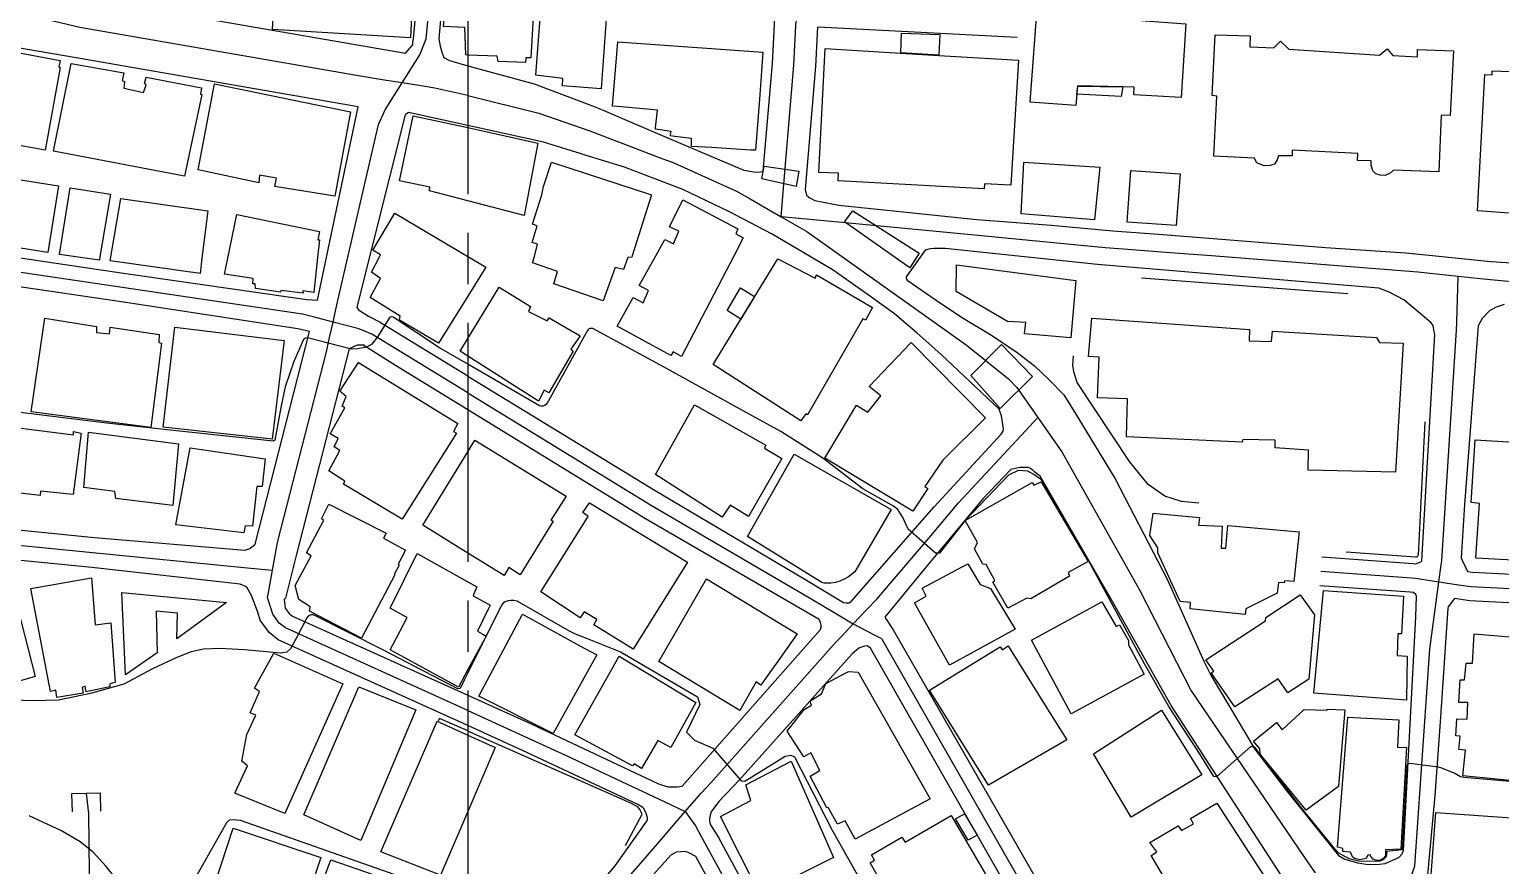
# Model space of a CAD drawing. Header units: millimetres. Extents: x 198785 to 203305, y 542885 to 545889.
# Drawn here: x 199939.2 to 200143.1, y 543823 to 543938.9 of the extents above; entities that cross this region are included whole.
import ezdxf

# ---------------------------------------------------------------- set-up
doc = ezdxf.new("R2010")
doc.units = ezdxf.units.MM
for name, pattern in [('FENCE_25K', [54.3, 28.7, -9.2, -16.4]), ('HIDDEN_BULD_25K', [28.8, 18.4, -10.4]), ('HIDDEN_EMD_25K', [50.97, 33.12, -5.36, 7.13, -5.36])]:
    doc.linetypes.add(name, pattern=pattern)
for name, color, linetype in [('A0013114', 253, 'Continuous'), ('A0013117', 253, 'Continuous'), ('A0023214', 253, 'Continuous'), ('A0023217', 253, 'Continuous'), ('A0043325', 253, 'Continuous'), ('B0014111', 253, 'Continuous'), ('B0014112', 253, 'Continuous'), ('B0014113', 253, 'Continuous'), ('B0014115', 253, 'Continuous'), ('B0014116', 253, 'Continuous'), ('B0024120', 253, 'Continuous'), ('C0076116', 253, 'Continuous'), ('E0022112', 253, 'Continuous'), ('F0017111', 253, 'Continuous'), ('F0017114', 253, 'Continuous'), ('F0047224', 253, 'Continuous'), ('G0018117', 253, 'Continuous')]:
    doc.layers.add(name, color=color, linetype=linetype)

msp = doc.modelspace()

# ---------------------------------------------------------------- linework, layer by layer
at = {"layer": 'A0013114'}
for points in [[(199984.8, 543928.17), (199945.73, 543934.93), (199935.18, 543936.76), (199921.88, 543938.9), (199894.25, 543942.96), (199893.57, 543943.06), (199891.31, 543943.26), (199886.08, 543943.68), (199823.23, 543948.65)], [(199946.74, 543943.34), (199991.36, 543935.58)], [(199996.66, 543935), (199997.45, 543934.56), (200000, 543933.86)], [(200000, 543933.86), (200009.18, 543931.35), (200017.53, 543928.21), (200018.22, 543927.91), (200027.27, 543924.04), (200038.25, 543919.37), (200039.94, 543919.08), (200040.57, 543919.14)], [(200000, 543925.56), (199991.79, 543927.37)], [(200074.19, 543883.22), (200074.22, 543883.52), (200073.98, 543885.34), (200073.75, 543885.99), (200073.62, 543886.27), (200065.54, 543893.85), (200062.26, 543896.78), (200059.14, 543899.46), (200057.02, 543901), (200056.15, 543901.64), (200050.63, 543905.52), (200046.55, 543907.92), (200042.17, 543910.52), (200038.11, 543912.64), (200036.27, 543913.6), (200029.82, 543916.71), (200025.08, 543918.51), (200021.71, 543919.79), (200016.28, 543921.48), (200015.56, 543921.7), (200010.49, 543923.24), (200000, 543925.55)], [(200060.87, 543904.14), (200064.91, 543901.34), (200068.44, 543898.99), (200072.6, 543896.51), (200076.14, 543894.11), (200078.56, 543892.24), (200080.54, 543890.38), (200082.59, 543888.22), (200084.27, 543885.55), (200089.74, 543876.6), (200096.95, 543862.57), (200102.02, 543851.31), (200103.03, 543849.28), (200109.09, 543839.14), (200113.54, 543833.25), (200120.67, 543824.37), (200121.56, 543823.89), (200123.31, 543823.35), (200124.52, 543823.16), (200125.42, 543823.15)], [(200142.36, 543792.67), (200131.7, 543803.15), (200127.31, 543807.46), (200122.7, 543811.4), (200119.93, 543814.05), (200117.76, 543816.27), (200115.75, 543817.93), (200114.2, 543819.54), (200112.64, 543821.79), (200097.47, 543845.16), (200089.37, 543859.61), (200079.33, 543876.98), (200078.83, 543877.34), (200078.56, 543877.57), (200078.3, 543877.78), (200077.88, 543878.05), (200077.67, 543878.16)]]:
    msp.add_lwpolyline(points, dxfattribs=at)
at = {"layer": 'A0013117'}
for points in [[(199991.36, 543935.58), (199992.37, 543936.76), (199992.4, 543937.13), (199992.49, 543937.57), (199992.84, 543941.55), (200000, 544031.53)], [(200000, 543987.43), (199996.32, 543941.26), (199996, 543937.6), (199996.18, 543936.59), (199996.39, 543935.75), (199996.66, 543935)], [(200040.57, 543919.14), (200040.95, 543919.26), (200042.21, 543934.15), (200042.49, 543939.56), (200042.6, 543941.69), (200043.65, 543943.92), (200044.95, 543962.33), (200045.17, 543966.26), (200046.26, 543980.87), (200046.02, 543981.51), (200045.82, 543981.58), (200027.34, 543983.47)], [(200048.48, 543939.19), (200048.2, 543933.74), (200046.75, 543916.69), (200046.92, 543915.92), (200047.38, 543915.52), (200048.11, 543915.18), (200051.44, 543914.54), (200070.54, 543912.56), (200080.86, 543911.77), (200089.41, 543910.97), (200095.73, 543910.52), (200106.21, 543909.66), (200118.88, 543908.68), (200129.94, 543907.94), (200133.24, 543907.6), (200140.84, 543906.83), (200141.8, 543906.73), (200152.67, 543906.01)], [(200076.14, 543937.79), (200048.56, 543939.18)], [(199922.66, 543909.47), (199952.26, 543905.1), (199977.69, 543901.46), (199979.19, 543901.37), (199984.8, 543928.17)], [(199991.79, 543927.37), (199991.3, 543927.07), (199984.64, 543900.41), (199984.84, 543900.01), (199986.23, 543899.13), (199987.76, 543898.35), (200000, 543890.85)], [(200118.38, 543865.77), (200131.02, 543864.87), (200131.32, 543864.83), (200132.07, 543865.1), (200132.24, 543865.22), (200134, 543896.58), (200133.93, 543896.98), (200133.81, 543897.84), (200133.49, 543898.26), (200129.71, 543901.41), (200127.67, 543902.48), (200126.26, 543903.04), (200087.25, 543906.29), (200066.15, 543908.51), (200065.04, 543908.54), (200064.76, 543908.54), (200064.57, 543908.54), (200064.09, 543908.47), (200063.38, 543908.29), (200060.76, 543904.58), (200060.76, 543904.38), (200060.87, 543904.14)], [(199923.41, 543870.94), (199948.28, 543868.48), (199969.11, 543866.7), (199969.8, 543866.93), (199970.53, 543867.55), (199978.07, 543897.01), (199976.46, 543897.37), (199951.67, 543901.15), (199922.08, 543905.51)], [(200143.64, 543900.78), (200142.81, 543900.48), (200142.5, 543900.39), (200141.59, 543899.89), (200140.57, 543898.81), (200140.05, 543897.82), (200138.15, 543873.03), (200137.69, 543865.63), (200137.8, 543865.33), (200138.54, 543863.76), (200139.25, 543863.66), (200178.08, 543861.65)], [(200000, 543886.16), (199989.96, 543892.32), (199985.71, 543894.98), (199985.62, 543895.1), (199984.66, 543895.1), (199983.55, 543894.62), (199976.23, 543865.95), (199974.72, 543860.06), (199974.54, 543859.85), (199974.69, 543858.68), (199975.22, 543857.93), (199975.7, 543857.57), (200000, 543846.59)], [(200000, 543890.85), (200000, 543890.84)], [(200000, 543890.84), (200025.97, 543874.96), (200046.69, 543862.69), (200052.09, 543859.45), (200052.43, 543859.39), (200052.85, 543859.41), (200053.13, 543859.59), (200064.64, 543872.7), (200073.92, 543882.76), (200074.19, 543883.22)], [(200000, 543846.59), (200008.79, 543842.65), (200026.41, 543834.32), (200027.7, 543833.91), (200027.93, 543833.91), (200029.02, 543833.91), (200029.39, 543833.96), (200029.73, 543834), (200048.88, 543855.69), (200048.98, 543856.01), (200048.98, 543856.31), (200048.88, 543856.68), (200048.68, 543857.1), (200024.64, 543871.03), (200000, 543886.15)], [(200077.67, 543878.16), (200076.52, 543878.18), (200075.27, 543877.88), (200071.4, 543873.8), (200063.28, 543864.12), (200057.79, 543857.41), (200058.96, 543855.64), (200097.91, 543787.85)], [(200000, 543842.42), (199973.73, 543854.28), (199972.45, 543855.27), (199971.23, 543856.98), (199970.89, 543858.1), (199970.03, 543860.42), (199969.4, 543861.48), (199969.31, 543861.63), (199968.44, 543861.99), (199947.87, 543864.3), (199922.99, 543866.76)], [(200125.42, 543823.15), (200126.36, 543823.16), (200127.14, 543823.28), (200129.03, 543824.09), (200129.5, 543824.61), (200129.67, 543825.08), (200131.38, 543857.46), (200131.49, 543860.33), (200131.41, 543860.55), (200131.06, 543860.82), (200130.59, 543860.89), (200118.09, 543861.77)], [(200177.39, 543857.68), (200138.85, 543859.67), (200136.73, 543859.99), (200135.87, 543858.86), (200135.82, 543858.66), (200134.76, 543842.92), (200134.03, 543832.69), (200132.62, 543817.67)], [(200081.51, 543808.1), (200055.79, 543853.11), (200055.35, 543853.42), (200055, 543853.4), (200054.19, 543853.12), (200053.25, 543852.33), (200037.65, 543834.85), (200034.81, 543831.88), (200033.73, 543830.45), (200033.6, 543829.98), (200033.48, 543829.46), (200033.48, 543829.14), (200033.63, 543828.62), (200034.73, 543826.87), (200040.31, 543816.63)], [(200022.43, 543766.53), (200014.37, 543780.04), (200004.23, 543796.87), (200002.46, 543799.57), (200002, 543800.93), (200002.03, 543801.43), (200002.53, 543802.5), (200006.06, 543806.36), (200014.05, 543815.39), (200020.42, 543822.94), (200024.81, 543829.16), (200024.9, 543829.35), (200024.91, 543829.6), (200024.74, 543830.23), (200024.35, 543830.95), (200024.26, 543831.02), (200023.47, 543831.5), (200008.16, 543838.67), (200000, 543842.42)], [(200036.77, 543814.77), (200031.61, 543824.22), (200030.63, 543824.74), (200030.19, 543824.93), (200028.87, 543824.82), (200028.56, 543824.65), (200028.15, 543824.43), (200016.89, 543811.9)]]:
    msp.add_lwpolyline(points, dxfattribs=at)
at = {"layer": 'A0023214'}
for points in [[(200000, 543929.71), (199995.44, 543930.74), (199994.08, 543930.96), (199990.89, 543931.47), (199988.11, 543931.92), (199984.57, 543932.49), (199946.23, 543939.14), (199940.17, 543940.59), (199935.94, 543941.61), (199934.83, 543941.87), (199894.34, 543946.7), (199889.48, 543947.24), (199887.47, 543947.46), (199886.43, 543947.54), (199826.06, 543952.15), (199819.44, 543951.89)], [(200000, 543929.71), (200009.83, 543927.3), (200016.9, 543924.84), (200024.49, 543921.92), (200026.17, 543921.28), (200028.54, 543920.38), (200037.26, 543916.49), (200039.15, 543915.4), (200043.42, 543912.93), (200046.99, 543910.86), (200058.81, 543902.47), (200069.07, 543895.18), (200074.93, 543890.43), (200076.09, 543889.26), (200077.61, 543887.08), (200079.01, 543885.07), (200081.13, 543882.03), (200082.33, 543880.32), (200093.16, 543861.09), (200100.25, 543847.22), (200116.66, 543823.08), (200117.43, 543821.96)]]:
    msp.add_lwpolyline(points, dxfattribs=at)
at = {"layer": 'A0023217'}
for points in [[(199981.32, 543898.31), (199981.87, 543900.73), (199987.61, 543925.72), (199988.54, 543927.74), (199990.89, 543931.47), (199993.33, 543935.36), (199994.25, 543937.58), (199994.58, 543941.41), (200000, 544009.48)], [(200137.25, 543904.66), (200133.39, 543905.06), (200131.66, 543905.24), (200103.06, 543907.48), (200096.73, 543907.98), (200091.49, 543908.4), (200088.33, 543908.63), (200084.05, 543909.03), (200068.35, 543910.53), (200051.35, 543912.17), (200043.42, 543912.93), (200043.8, 543917.42), (200045.2, 543933.95), (200045.48, 543939.37), (200045.59, 543941.36)], [(199981.32, 543898.31), (199978.59, 543899.03), (199977.08, 543899.42), (199922.37, 543907.49)], [(200134.59, 543862.32), (200134.9, 543864.61), (200134.99, 543865.29), (200137.02, 543897.2), (200137.05, 543898.31), (200137.25, 543904.66)], [(200204.71, 543900.1), (200198.03, 543900.52), (200159.06, 543902.96), (200151.66, 543903.59), (200144.17, 543903.93), (200140.76, 543904.29), (200137.25, 543904.66)], [(199972.94, 543863.93), (199973.46, 543866.73), (199973.69, 543867.97), (199980.4, 543894.2), (199980.85, 543896.2), (199981.32, 543898.31)], [(200000, 543888.5), (199986.71, 543896.65), (199985.02, 543897.35), (199984.75, 543897.42), (199981.32, 543898.31)], [(200000, 543888.5), (200000.01, 543888.49), (200025.31, 543872.99), (200047.68, 543859.89), (200051.08, 543857.86), (200053.4, 543856.47)], [(200053.4, 543856.47), (200055.26, 543858.43), (200056.68, 543859.93), (200063.96, 543868.41), (200068.02, 543873.25), (200075.51, 543881.31), (200079.01, 543885.07)], [(199923.2, 543868.85), (199969.92, 543864.23), (199972.94, 543863.93)], [(200000, 543844.5), (199974.71, 543855.93), (199973.84, 543856.6), (199972.96, 543857.83), (199972.24, 543860.14), (199972.32, 543860.56), (199972.94, 543863.93)], [(200118.24, 543863.77), (200130.8, 543862.88), (200131.36, 543862.8), (200134.59, 543862.32)], [(200127.75, 543814.03), (200129.61, 543817.89), (200130.15, 543819.55), (200131.25, 543822.94), (200133.31, 543852.98), (200134.3, 543860.24), (200134.59, 543862.32)], [(200134.59, 543862.32), (200137.64, 543861.87), (200139.05, 543861.67), (200177.73, 543859.66), (200188.45, 543856.43), (200201.11, 543855.94), (200204.78, 543855.8)], [(200030.14, 543830.46), (200031.69, 543832.26), (200032.36, 543833.04), (200033.69, 543834.43), (200051.07, 543854.01), (200051.86, 543854.84), (200053.4, 543856.47)], [(200053.4, 543856.47), (200056.3, 543854.98), (200057.33, 543854.46), (200083.25, 543809.1), (200098.27, 543783.25), (200099.33, 543783.22), (200101.24, 543784.31), (200112.8, 543790.97), (200116.45, 543792.18), (200117.95, 543792.56), (200120.95, 543793.15), (200123.11, 543793.28), (200124.54, 543793.33), (200126.68, 543793.27), (200127.78, 543793.17), (200129.24, 543792.99), (200130.18, 543792.88), (200131.21, 543792.74), (200132.04, 543792.54), (200133.13, 543792.22), (200134.6, 543791.73), (200137.83, 543789.89), (200140.21, 543786.2)], [(200000, 543844.5), (200013.64, 543838.23), (200027.31, 543831.8), (200030.14, 543830.46)], [(200023.69, 543767.92), (200013.2, 543785.96), (200005.83, 543798.4), (200004.88, 543799.95), (200004.62, 543800.89), (200004.64, 543801.14), (200004.91, 543801.9), (200006.68, 543803.83), (200015.47, 543813.64), (200024.29, 543823.69), (200027.38, 543827.27), (200030.14, 543830.46)], [(200030.14, 543830.46), (200031.57, 543828.49), (200031.98, 543827.72), (200038.54, 543815.7), (200044.16, 543804.68), (200065.75, 543762.18), (200066.48, 543760.63), (200067.43, 543759.61), (200069.22, 543758.48), (200072.51, 543757.35), (200076.53, 543758.03), (200079.52, 543758.67), (200082.92, 543759.39)]]:
    msp.add_lwpolyline(points, dxfattribs=at)
at = {"layer": 'A0043325'}
for points in [[(200045.89, 543919.22), (200045.52, 543917.12), (200040.77, 543918.16), (200041.09, 543919.93), (200045.89, 543919.22)], [(200062.56, 543907.85), (200061.28, 543905.82), (200052.22, 543912.21), (200053.34, 543913.75), (200062.56, 543907.85)], [(200078.28, 543890.78), (200073.8, 543886.33), (200069.7, 543890.92), (200073.97, 543895.19), (200078.28, 543890.78)]]:
    msp.add_lwpolyline(points, dxfattribs=at)
at = {"layer": 'B0014111'}
for points in [[(200000, 543915.13), (199994.69, 543916.51), (199994.74, 543917.02), (199990.53, 543917.89), (199992.42, 543926.93), (200000, 543925.27)], [(200000, 543925.27), (200009.72, 543923.14), (200007.83, 543913.09), (200000, 543915.13)], [(200022.2, 543907.26), (200021.59, 543905.59), (200020.4, 543905.87), (200018.78, 543901.27), (200011.91, 543903.61), (200012.43, 543905.32), (200008.97, 543906.51), (200009.22, 543907.41), (200009.68, 543909.1), (200008.93, 543909.36), (200009.59, 543911.66), (200008.97, 543911.9), (200010.25, 543915.94), (200010.5, 543917.13), (200011.59, 543920.47), (200025.44, 543915.97), (200022.77, 543907.48), (200022.71, 543907.3), (200022.2, 543907.26)], [(199963.16, 543907.16), (199962.9, 543905.04), (199950.44, 543906.81), (199950.48, 543907.1), (199951.89, 543915.44), (199963.97, 543913.74), (199963.16, 543907.16)], [(199979.17, 543907.25), (199978.66, 543902.41), (199977.15, 543902.63), (199977.16, 543902.33), (199974.09, 543902.68), (199974.03, 543902.46), (199970.57, 543902.96), (199970.51, 543903.63), (199970.19, 543903.63), (199970.27, 543904.35), (199966.3, 543904.95), (199966.76, 543907.18), (199967.98, 543913.23), (199979.46, 543910.88), (199979.22, 543909.73), (199979.43, 543909.7), (199979.17, 543907.25)], [(200043.54, 543879.43), (200038.92, 543871.36), (200036.34, 543872.94), (200035.27, 543871.28), (200025.99, 543877.19), (200031.4, 543886.84), (200041.32, 543881.24), (200041.14, 543880.86), (200043.54, 543879.43)], [(200079.46, 543876.17), (200085.98, 543865.15), (200083.19, 543863.59), (200083.39, 543863.12), (200078.01, 543859.94), (200077.46, 543860.07), (200074.82, 543858.67), (200072.78, 543862.26), (200073.03, 543862.51), (200071.82, 543864.71), (200071.38, 543864.78), (200070.21, 543866.87), (200070.65, 543867.78), (200068.94, 543870.83), (200078.21, 543876.08), (200078.45, 543875.69), (200079.46, 543876.17)], [(200101.71, 543835.54), (200091.94, 543829.7), (200086.72, 543838.45), (200096.15, 543844.52), (200101.71, 543835.54)]]:
    msp.add_lwpolyline(points, dxfattribs=at)
at = {"layer": 'B0014112'}
for points in [[(200099.53, 543939.68), (200098.85, 543929.46), (200092.31, 543929.83), (200092.34, 543930.88), (200090.77, 543930.93), (200084.51, 543931.06), (200084.25, 543928.35), (200077.94, 543928.79), (200078.84, 543941.21), (200099.53, 543939.68)], [(200087.58, 543919.79), (200086.86, 543912.5), (200076.68, 543913.33), (200077.07, 543920.49), (200087.58, 543919.79)], [(199943.27, 543917.19), (199941.8, 543907.96), (199936.25, 543908.85), (199937.71, 543918.07), (199943.27, 543917.19)], [(200098.72, 543918.86), (200098.17, 543911.71), (200091.4, 543912.19), (200091.91, 543919.32), (200098.72, 543918.86)], [(199948.97, 543907.09), (199948.94, 543906.88), (199947.62, 543907.08), (199943.42, 543907.71), (199944.89, 543916.93), (199950.48, 543916.04), (199948.97, 543907.09)], [(199935.16, 543883.98), (199945.34, 543882.68), (199945.37, 543883.16), (199946.4, 543882.92), (199945.32, 543874.41), (199940.78, 543874.86), (199940.73, 543874.26), (199933.57, 543875.12), (199933.75, 543876.77), (199934.39, 543876.79), (199935.16, 543883.98)], [(199959.91, 543881.43), (199959.12, 543872.89), (199951.23, 543873.86), (199951.09, 543874.82), (199946.79, 543875.38), (199947.45, 543883.04), (199959.91, 543881.43)], [(199940.02, 543849.19), (199930.81, 543846.53), (199926.54, 543861.92), (199936.14, 543864.34), (199940.02, 543849.19)], [(200075.85, 543855.75), (200066.78, 543850.75), (200061.92, 543859.39), (200063.53, 543860.32), (200062.98, 543861.45), (200069.32, 543864.82), (200071.01, 543861.93), (200072.42, 543861.39), (200075.85, 543855.75)], [(199947.84, 543862.86), (199948.35, 543856.35), (199950.53, 543856.62), (199951.11, 543848.37), (199950.38, 543848.19), (199950.4, 543847.77), (199947.12, 543847.08), (199946.97, 543847.83), (199946.57, 543847.67), (199946.68, 543846.87), (199943.05, 543846.29), (199942.89, 543847.29), (199942.17, 543847.1), (199939.43, 543861.4), (199947.84, 543862.86)], [(199966.56, 543859.46), (199959.65, 543854.43), (199959.77, 543857.95), (199956.8, 543858.23), (199956.94, 543852.49), (199952.58, 543849.4), (199952.03, 543860.85), (199966.56, 543859.46)], [(200015.6, 543848.11), (200011.82, 543841.27), (200001.51, 543846.48), (200007.6, 543857.82), (200015.54, 543853.46), (200017.86, 543852.19), (200015.6, 543848.11)], [(200075.16, 543852.97), (200080.36, 543844.66), (200083.01, 543840.43), (200072.17, 543834.14), (200063.97, 543847.3), (200073.76, 543853.29), (200074.04, 543852.88), (200074.88, 543853.43), (200075.16, 543852.97)], [(200031.61, 543845.6), (200028.15, 543839.36), (200026.32, 543840.33), (200024.09, 543836.43), (200023.04, 543837.1), (200022.84, 543836.8), (200014.82, 543841.1), (200020.96, 543852.02), (200031.61, 543845.6)]]:
    msp.add_lwpolyline(points, dxfattribs=at)
at = {"layer": 'B0014113'}
for points in [[(199993.45, 543967.15), (199992.07, 543937.74), (199972.91, 543938.88), (199973.43, 543948.68), (199975.38, 543948.49), (199975.84, 543955.68), (199975.17, 543955.68), (199975.44, 543959.74), (199976.31, 543959.68), (199976.83, 543968.18), (199993.45, 543967.15)], [(200000, 543935.34), (199999.74, 543935.35), (199999.57, 543939.16), (199996.63, 543939.3), (199997.15, 543944.6), (200000, 543944.64)], [(200000, 543944.63), (200000.23, 543944.64), (200000.3, 543945.68), (200004.86, 543945.27), (200004.86, 543944.98), (200009.28, 543944.72), (200008.73, 543934.96), (200008.03, 543934.94), (200008, 543934.29), (200004.2, 543934.44), (200004.07, 543935.17), (200000, 543935.34)], [(200019.39, 543943.64), (200018.47, 543930.67), (200013.14, 543931.05), (200013.15, 543932.08), (200009.42, 543932.57), (200010.3, 543944.1), (200019.39, 543943.64)], [(199932.9, 543934.45), (199935.55, 543934.15), (199935.86, 543935.99), (199943.52, 543934.56), (199943.32, 543933.64), (199943.52, 543933.63), (199941.42, 543922.13), (199923.15, 543925.5), (199925.6, 543937.71), (199932.81, 543936.4), (199932.68, 543935.64), (199933.09, 543935.6), (199932.9, 543934.45)], [(200040.41, 543929.24), (200039.89, 543922.13), (200039.23, 543922.17), (200033.81, 543922.5), (200030.98, 543922.67), (200030.99, 543923.04), (200031.02, 543923.78), (200028.68, 543924.06), (200028.08, 543924.13), (200028.11, 543924.31), (200028.18, 543924.74), (200026.68, 543924.95), (200026.01, 543925.04), (200026.03, 543925.24), (200026.27, 543927.68), (200021.28, 543928.15), (200020.05, 543928.27), (200020.77, 543937.17), (200040.88, 543935.73), (200040.69, 543933.08), (200040.41, 543929.24)], [(200108.4, 543936.49), (200111.69, 543936.33), (200112.62, 543937.26), (200113.79, 543936.17), (200126.37, 543935.33), (200127.4, 543936.21), (200128.2, 543935.26), (200131.61, 543935.07), (200131.63, 543936.1), (200136.59, 543935.9), (200136.14, 543926.95), (200134.91, 543926.99), (200134.56, 543919.14), (200128.31, 543919.37), (200127.85, 543918.95), (200127.16, 543918.63), (200126.46, 543918.69), (200125.86, 543918.88), (200125.41, 543919.29), (200125.19, 543920.06), (200125.2, 543920.69), (200123.31, 543920.72), (200123.37, 543921.69), (200114.27, 543922.17), (200114.27, 543921.36), (200112.34, 543921.36), (200112.18, 543920.8), (200111.78, 543920.22), (200111.19, 543920.01), (200110.36, 543919.97), (200109.37, 543920.39), (200109.11, 543920.82), (200109.03, 543921.06), (200103.37, 543921.31), (200103.83, 543929.63), (200103.14, 543929.75), (200103.6, 543938.13), (200108.43, 543937.99), (200108.4, 543936.49)], [(199952.31, 543930.76), (199955.06, 543930.16), (199955.4, 543931.19), (199955.18, 543931.4), (199955.41, 543932.27), (199963.11, 543930.8), (199962.93, 543929.91), (199963.16, 543929.88), (199960.73, 543918.56), (199942.6, 543922.02), (199945.02, 543934.18), (199952.31, 543932.88), (199952.1, 543931.83), (199952.43, 543931.67), (199952.31, 543930.76)], [(200144.95, 543913.38), (200139.94, 543913.76), (200140.93, 543932.66), (200141.95, 543932.6), (200141.96, 543933.15), (200151.79, 543932.79)], [(199983.75, 543927.48), (199981.56, 543915.76), (199973.24, 543917.13), (199973.47, 543918.25), (199971.15, 543918.68), (199971.04, 543917.62), (199962.65, 543919.43), (199964.88, 543931.36), (199983.75, 543927.48)], [(200038.17, 543909.99), (200036.9, 543907.55), (200029.6, 543893.56), (200028.47, 543894.21), (200028.14, 543893.7), (200020.68, 543897.77), (200022.93, 543901.72), (200024.32, 543900.99), (200025.05, 543902.71), (200023.77, 543903.41), (200026.04, 543907.49), (200027.29, 543909.75), (200028.49, 543909.17), (200029.24, 543910.9), (200027.97, 543911.54), (200029.8, 543915.25), (200037.42, 543911.23), (200037.14, 543910.55), (200038.17, 543909.99)], [(200000, 543901.89), (199995.94, 543895.38), (199990.54, 543898.6), (199990.61, 543899.14), (199986.45, 543901.71), (199987.92, 543904.38), (199986.64, 543905.23), (199987.71, 543907.29), (199987.9, 543907.66), (199986.82, 543908.3), (199989.9, 543913.43), (200000, 543907.42)], [(200000, 543907.42), (200000.1, 543907.36), (200002.52, 543905.92), (200000, 543901.89)], [(200042.97, 543907.09), (200048.13, 543904.42), (200048.32, 543904.87), (200056.07, 543900.33), (200055.12, 543898.6), (200054.75, 543898.76), (200047.1, 543885.46), (200046.83, 543885.61), (200046.17, 543884.65), (200034.02, 543892.43), (200042.97, 543907.09)], [(200084.27, 543904.08), (200083.58, 543896.14), (200077.16, 543896.69), (200077.33, 543898.26), (200074.8, 543898.42), (200067.69, 543902.58), (200067.75, 543906.26), (200084.27, 543904.08)], [(200000, 543896.03), (200004.35, 543903.14), (200008.71, 543900.47), (200008.43, 543899.79), (200011.01, 543898.51), (200011.27, 543898.92), (200015.56, 543896.42), (200014.26, 543894.56), (200014.59, 543894.3), (200011.21, 543888.51), (200010.56, 543888.9), (200009.81, 543887.36), (200000, 543893.58)], [(199948.56, 543896.89), (199950.32, 543896.67), (199950.45, 543897.6), (199957.22, 543896.6), (199957.16, 543895.47), (199957.54, 543895.42), (199956.06, 543883.72), (199939.49, 543885.86), (199941.37, 543898.86), (199948.54, 543897.72), (199948.56, 543896.89)], [(199974.56, 543895.77), (199972.9, 543882.08), (199957.78, 543883.75), (199959.4, 543897.6), (199974.56, 543895.77)], [(200108.28, 543895.74), (200111.4, 543895.64), (200111.53, 543897.07), (200125.92, 543896.2), (200126.37, 543895.49), (200129.64, 543895.39), (200128.58, 543877.5), (200116.46, 543877.81), (200116.5, 543880.55), (200111.88, 543880.87), (200111.88, 543881.97), (200107.4, 543882.06), (200107.34, 543881.66), (200091.31, 543882.43), (200091.41, 543887.69), (200087.26, 543887.81), (200087.52, 543893.47), (200086.04, 543893.57), (200086.47, 543898.86), (200108.32, 543897.29), (200108.28, 543895.74)], [(200000, 543893.58), (199998.92, 543894.27), (200000, 543896.04)], [(200061.44, 543895.49), (200071.76, 543885.05), (200065.83, 543879.2), (200063.35, 543875.51), (200063.74, 543875.25), (200061.66, 543872.11), (200049.46, 543879.47), (200053.86, 543886.8), (200055.43, 543885.82), (200057.26, 543888.1), (200055.61, 543889.38), (200061.44, 543895.49)], [(199998.41, 543882.93), (199990.91, 543871.01), (199982.75, 543875.86), (199982.94, 543876.29), (199980.73, 543877.69), (199982.25, 543880.53), (199981.46, 543881.02), (199982.05, 543882.18), (199980.92, 543882.84), (199982.94, 543886.42), (199982.58, 543886.66), (199983.15, 543888.01), (199982.24, 543888.75), (199984.85, 543892.7), (199998.63, 543884.25), (199998, 543883.17), (199998.41, 543882.93)], [(200000, 543880.33), (200000.98, 543881.93), (200013.64, 543874.2), (200011.5, 543870.85), (200011.84, 543870.71), (200007.27, 543863.28), (200005.7, 543864.31), (200005.03, 543863.2), (200000, 543866.3)], [(200167.31, 543876.55), (200167.16, 543870.42), (200166.02, 543870.45), (200165.63, 543864.42), (200162.75, 543864.47), (200162.34, 543864.71), (200152.39, 543865.18), (200152.1, 543865.33), (200147.61, 543865.5), (200147.43, 543865.16), (200139.72, 543865.6), (200140.21, 543873.18), (200139.05, 543873.29), (200139.6, 543881.98), (200146.54, 543881.57), (200146.58, 543879.81), (200155.27, 543879.33), (200155.26, 543878.44), (200158.89, 543878.19), (200158.87, 543877.1), (200167.31, 543876.55)], [(199971.9, 543879.37), (199971.48, 543875.52), (199970.76, 543875.52), (199970.17, 543870.04), (199969.12, 543870.07), (199968.95, 543869.1), (199959.53, 543870.2), (199961.5, 543880.91), (199971.9, 543879.37)], [(200000, 543866.31), (199993.77, 543870.16), (200000, 543880.34)], [(200050.29, 543862.14), (200049.72, 543862.14), (200049.41, 543862.14), (200049.07, 543862.21), (200038.75, 543868.62), (200045.23, 543880), (200058.67, 543872.33), (200053.64, 543863.68), (200052.74, 543863.02), (200052.26, 543862.71), (200051.55, 543862.42), (200050.97, 543862.23), (200050.29, 543862.14)], [(200030.45, 543865.06), (200022.9, 543853), (200017.48, 543856.37), (200017.89, 543857.09), (200016.13, 543858.16), (200015.56, 543857.34), (200010.14, 543860.95), (200016.69, 543871.37), (200015.95, 543871.92), (200016.88, 543873.27), (200030.45, 543865.06)], [(199989.9, 543863.29), (199985.27, 543854.49), (199978.06, 543858.24), (199978.14, 543858.86), (199976.59, 543859.86), (199976.08, 543861.8), (199978.27, 543865.91), (199977.65, 543866.33), (199980.04, 543870.84), (199979.74, 543871.04), (199980.75, 543873.07), (199988.69, 543869.06), (199988.33, 543868.36), (199991.35, 543866.71), (199990.34, 543864.75), (199990.5, 543864.62), (199989.81, 543863.35), (199989.9, 543863.29)], [(200104.42, 543867), (200105.04, 543866.97), (200105.32, 543870.14), (200115.22, 543869.25), (200114.49, 543862.38), (200113.2, 543862.46), (200113.14, 543862.18), (200112.34, 543862.2), (200112.17, 543860.76), (200107.81, 543858.56), (200107.75, 543857.77), (200100.11, 543858.57), (200100.14, 543859.45), (200098.74, 543859.58), (200095.64, 543866.32), (200095.64, 543867.04), (200094.53, 543868.73), (200095, 543871.82), (200101.39, 543871.23), (200101.27, 543870.19), (200104.56, 543870.01), (200104.42, 543867)], [(200000, 543850.14), (199998.69, 543847.72), (199989.24, 543852.9), (199989.61, 543853.6), (199991.58, 543857.36), (199991.24, 543857.55), (199989.23, 543858.68), (199992.97, 543866.25), (200000, 543862.32)], [(200000, 543862.32), (200001.27, 543861.6), (200000.85, 543860.66), (200000.72, 543860.37), (200002.79, 543859.25), (200003.12, 543859.07), (200002.84, 543858.51), (200001.33, 543855.47), (200002.07, 543855.06), (200002.53, 543854.8), (200000, 543850.14)], [(200041.59, 543849.36), (200040.62, 543847.99), (200039.98, 543848.44), (200037.7, 543844.48), (200026.46, 543851.29), (200033.06, 543862.71), (200045.64, 543855.09), (200043.02, 543851.38), (200041.59, 543849.36)], [(200130.21, 543852), (200130.1, 543845.92), (200117.23, 543846.88), (200118.6, 543861.11), (200129.66, 543860.31), (200129.42, 543855.1), (200128.91, 543855.09), (200128.81, 543852.1), (200130.21, 543852)], [(200087.87, 543859.54), (200089.85, 543856.12), (200090.3, 543856.33), (200091.58, 543854.17), (200091.58, 543853.6), (200093.76, 543849.5), (200083.6, 543844.03), (200078.13, 543854.22), (200087.87, 543859.54)], [(200117.36, 543857.74), (200116.58, 543848.81), (200113.66, 543846.92), (200112.29, 543848.87), (200106.29, 543844.97), (200103.01, 543849.72), (200103.39, 543849.94), (200102.28, 543851.48), (200110.57, 543856.91), (200110.59, 543857.38), (200115.36, 543860.52), (200117.36, 543857.74)], [(200139.47, 543855.1), (200144.37, 543854.69), (200144.43, 543855.08), (200148.84, 543854.77), (200147.24, 543834.51), (200137.89, 543835.43), (200138.25, 543839), (200137.35, 543839.05), (200137.52, 543840.94), (200136.95, 543840.95), (200137.09, 543843.33), (200138.49, 543843.28), (200138.58, 543845.58), (200137.35, 543845.6), (200137.55, 543848.73), (200138.14, 543848.71), (200138.36, 543851.02), (200139.24, 543851.03), (200139.47, 543855.1)], [(199982.69, 543848.16), (199974.63, 543830.2), (199967.7, 543833.01), (199969.46, 543836.82), (199968.69, 543837.44), (199969.36, 543841.13), (199970.6, 543843.81), (199969.85, 543844.14), (199971.12, 543847.12), (199970.45, 543847.58), (199973.1, 543852.41), (199982.69, 543848.16)], [(200054.1, 543849.77), (200064.07, 543832.23), (200053.69, 543826.62), (200052.28, 543829.18), (200051.25, 543828.72), (200049.94, 543831.03), (200049.75, 543830.97), (200047.46, 543835.39), (200048.78, 543836.16), (200047.52, 543838.63), (200046.55, 543838.07), (200044.25, 543841.63), (200046.62, 543844.61), (200047.65, 543845.23), (200047.4, 543845.77), (200049.01, 543846.8), (200049.61, 543848.2), (200052.76, 543849.9), (200054.1, 543849.77)], [(199992.79, 543844.58), (199985.19, 543826.48), (199977.28, 543830.03), (199984.89, 543847.75), (199992.79, 543844.58)], [(200121.57, 543844.56), (200120.67, 543833.95), (200116.18, 543830.64), (200109.82, 543838.44), (200109.76, 543839.16), (200108.9, 543840.23), (200112.06, 543842.8), (200112.85, 543841.81), (200115.92, 543844.63), (200119.07, 543844.54), (200119.11, 543844.67), (200121.57, 543844.56)], [(200000, 543830.48), (199996.23, 543821.63), (199987.96, 543824.87), (199995.74, 543843.01), (200000, 543841.08)], [(200127.17, 543825.15), (200127.17, 543824.33), (200126.88, 543823.94), (200126.44, 543823.74), (200125.95, 543823.7), (200125.46, 543823.89), (200125.14, 543824.25), (200125.07, 543824.45), (200124.75, 543824.43), (200124.44, 543823.98), (200123.63, 543823.77), (200122.9, 543823.96), (200122.6, 543824.21), (200122.35, 543824.85), (200121.28, 543824.91), (200121.25, 543825.37), (200120.53, 543825.54), (200121.96, 543843.57), (200129.03, 543843.18), (200128.87, 543839.39), (200130.1, 543839.35), (200129.29, 543825.26), (200127.17, 543825.15)], [(200000, 543841.08), (200003.79, 543839.37), (200000, 543830.48)], [(200050.67, 543824.11), (200040.47, 543818.98), (200035.04, 543829.77), (200039.23, 543832.01), (200038.53, 543834.19), (200044.82, 543837.47), (200050.67, 543824.11)], [(200103.81, 543831.61), (200110.54, 543821.25), (200100.23, 543815.02), (200094.71, 543824.36), (200095.5, 543824.88), (200094.54, 543826.18), (200098.44, 543828.5), (200098.91, 543827.83), (200100.56, 543828.78), (200100.16, 543829.51), (200103.81, 543831.61)], [(200146, 543829.5), (200145.66, 543819.31), (200145.22, 543819.34), (200145, 543814.38), (200144.02, 543814.39), (200144.06, 543813.32), (200135.95, 543813.76), (200135.97, 543815.53), (200134.67, 543815.55), (200134.71, 543817.27), (200133.21, 543817.41), (200134.16, 543830.32), (200146, 543829.5)], [(200066.98, 543829.94), (200074.89, 543816.44), (200063.62, 543809.62), (200055.78, 543823.34), (200056.38, 543823.74), (200055.95, 543824.48), (200060.15, 543826.9), (200060.6, 543826.22), (200066.98, 543829.94)], [(199979.64, 543824.11), (199976.28, 543813.99), (199964.19, 543818.16), (199967.49, 543828.17), (199979.64, 543824.11)], [(199992.77, 543819.72), (199989.71, 543809.94), (199977.34, 543813.9), (199981.03, 543823.8), (199992.77, 543819.72)]]:
    msp.add_lwpolyline(points, dxfattribs=at)
at = {"layer": 'B0014115'}
msp.add_lwpolyline([(200076.31, 543934.63), (200075.28, 543917.3), (200071.6, 543917.49), (200071.56, 543916.77), (200051.32, 543917.92), (200051.37, 543918.97), (200048.65, 543919.04), (200049.54, 543936.24), (200060, 543935.61), (200065.27, 543935.29), (200076.31, 543934.63)], dxfattribs=at)
at = {"layer": 'B0014116', "linetype": 'HIDDEN_BULD_25K', "flags": 128}
for points in [[(200065.42, 543938.18), (200065.27, 543935.3), (200060, 543935.64), (200060.09, 543938.35), (200065.42, 543938.18)], [(200090.77, 543930.91), (200090.56, 543929.57), (200084.42, 543929.92), (200084.53, 543931.04), (200090.77, 543930.91)], [(200039.75, 543901.85), (200037.85, 543898.74), (200035.94, 543899.93), (200037.81, 543903.05), (200039.75, 543901.85)], [(200070.57, 543827.21), (200069.33, 543826.5), (200067.6, 543829.45), (200068.85, 543830.17), (200070.57, 543827.21)]]:
    msp.add_lwpolyline(points, dxfattribs=at)
at = {"layer": 'B0024120', "linetype": 'FENCE_25K', "flags": 128}
msp.add_lwpolyline([(200093.35, 543904.45), (200125.94, 543901.99), (200126.77, 543901.76), (200128.19, 543901.22), (200131.35, 543899.14), (200132.59, 543898.13), (200132.99, 543897.66), (200133.28, 543897.12), (200131.71, 543865.99), (200131.59, 543865.73), (200131.34, 543865.72), (200117.37, 543866.74), (200117.66, 543871.47), (200117.46, 543871.64), (200117.1, 543871.74), (200098.89, 543873.47), (200096.59, 543874.19), (200094.29, 543875.81), (200091.72, 543878.99), (200084.47, 543889.93), (200083.97, 543891.42), (200083.83, 543892.33), (200084.87, 543905.89)], dxfattribs=at)
at = {"layer": 'C0076116'}
msp.add_lwpolyline([(199949.15, 543830.53), (199949.09, 543833.03), (199945.09, 543832.93), (199945.15, 543830.44)], dxfattribs=at)
at = {"layer": 'E0022112'}
msp.add_lwpolyline([(199947.09, 543832.98), (199947.41, 543830.19), (199947.67, 543809.55), (199947.71, 543808.41), (199947.74, 543806.84), (199947.96, 543805.8), (199951.25, 543800.52), (199951.44, 543799.67), (199956.32, 543792.26), (199957.49, 543791.55), (199965.2, 543785.78), (199967.62, 543783.52)], dxfattribs=at)
at = {"layer": 'F0017111'}
for points, elevation in [([(200000, 543892.48), (199996.09, 543894.74), (199989.64, 543898.98), (199989.37, 543899.06), (199989.19, 543898.99), (199987.49, 543896.29), (199986.72, 543895.26), (199985.97, 543894.84), (199984.75, 543894.61), (199983.86, 543894.56), (199977.76, 543896.12), (199977.51, 543896.11), (199977.22, 543895.89), (199975.9, 543892.86), (199974.69, 543889.34), (199974.13, 543886.72), (199973.26, 543881.97), (199973.03, 543881.8), (199958.31, 543883.37), (199949.96, 543884.31), (199937.61, 543885.82)], 40), ([(200147.12, 543834.39), (200138.05, 543835.21), (200137.56, 543835.29), (200136.72, 543835.78), (200134.98, 543836.47), (200134.54, 543836.61), (200130.55, 543837.13), (200130.34, 543837.09), (200130.2, 543837), (200130.14, 543836.82), (200129.5, 543825.15), (200127.38, 543824.93), (200127.29, 543824.19), (200126.93, 543823.83), (200126.42, 543823.6), (200125.88, 543823.53), (200123.43, 543823.58), (200122.14, 543823.93), (200120.71, 543824.72), (200120.18, 543825.31), (200115.69, 543830.81), (200109.84, 543838.29), (200109.1, 543839.33), (200108.5, 543839.48), (200103.77, 543835.28), (200103.38, 543835.31), (200101.48, 543838.4), (200097.15, 543845.05), (200093.79, 543850.95), (200086.01, 543865.29), (200079.53, 543876.45), (200078.45, 543877.2), (200077.6, 543877.67), (200076.28, 543877.73), (200074.92, 543877.1), (200068.93, 543870.83), (200065.36, 543866.3), (200064.81, 543866.3), (200061.04, 543869.63), (200060.31, 543871.25), (200059.62, 543872.33), (200059.01, 543872.8), (200054.74, 543875.2), (200049.21, 543879.46), (200043.4, 543883.17), (200039.5, 543885.29), (200027.13, 543892.13), (200017.33, 543897.41), (200017.14, 543897.45), (200016.91, 543897.43), (200016.74, 543897.35), (200016.58, 543897.16), (200016.39, 543896.85), (200010.94, 543887), (200010.67, 543886.77), (200010.46, 543886.68), (200010.22, 543886.66), (200009.94, 543886.72), (200000, 543892.47)], 40), ([(200000, 543892.47), (200000, 543892.47)], 40), ([(200000, 543818.24), (199994.82, 543819.99), (199989.78, 543821.75), (199968.51, 543829.22), (199967.48, 543829.3), (199966.94, 543829.26), (199966.56, 543828.91), (199961.86, 543820.6), (199960.18, 543817.07), (199959.32, 543815.68), (199958.81, 543815.28), (199957.95, 543815.09), (199956.74, 543815.16), (199955.88, 543815.45), (199955.14, 543816.04), (199952.75, 543819.27), (199949.89, 543822.87), (199948.06, 543824.82), (199946.29, 543826.26), (199943.71, 543827.81), (199939.23, 543829.87)], 60)]:
    msp.add_lwpolyline(points, dxfattribs=dict(at, elevation=elevation))
at = {"layer": 'F0017114', "elevation": 50}
for points in [[(200000, 543849.68), (200004.67, 543858.99), (200005.01, 543859.44), (200005.2, 543859.6), (200005.63, 543859.73), (200005.98, 543859.75), (200006.39, 543859.75), (200006.78, 543859.7), (200014.04, 543855.53), (200014.51, 543855.29), (200015.12, 543855.02), (200016.53, 543854.44), (200021.17, 543852.63), (200031.82, 543846.35), (200032.15, 543845.33), (200030.29, 543841.48), (200031.43, 543840.36), (200033.97, 543839.25), (200037.88, 543834.73), (200038.38, 543834.7), (200043.97, 543838.17), (200044.75, 543838.27), (200045.28, 543838.05), (200050.51, 543827.88), (200062.82, 543805.99)], [(200000, 543849.69), (199999.49, 543848.68), (199998.94, 543847.52), (199998.61, 543847.47), (199988.21, 543852.87), (199978.78, 543857.65), (199978.51, 543857.73), (199978.23, 543857.73), (199977.88, 543857.56), (199977.67, 543857.34), (199976.3, 543854.64), (199975.44, 543853.03), (199974.93, 543852.57), (199974.08, 543852.43), (199969.03, 543852.91), (199965.65, 543853.09), (199963.35, 543852.97), (199961.68, 543852.61), (199959.67, 543851.83), (199956.31, 543850.24), (199952.31, 543848.12), (199947.72, 543846.83), (199943.25, 543845.93), (199939.79, 543845.83), (199931.28, 543846.1)]]:
    msp.add_lwpolyline(points, dxfattribs=at)
at = {"layer": 'F0047224'}
for points in [[(200000, 543841.64), (199996.09, 543843.37), (199995.9, 543843.03)], [(200021.85, 543825.75), (200024.15, 543830.11), (200023.86, 543830.75), (200023.59, 543831.08), (200022.61, 543831.64), (200000, 543841.63)]]:
    msp.add_lwpolyline(points, dxfattribs=at)
at = {"layer": 'G0018117', "linetype": 'HIDDEN_EMD_25K', "flags": 128}
msp.add_lwpolyline([(200000, 543949.19), (200000, 543678.23)], dxfattribs=at)

doc.saveas('drawing.dxf')
